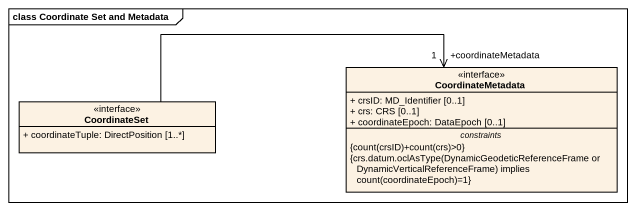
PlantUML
@startuml
mainframe class Coordinate Set and Metadata
hide circle
hide empty members
skinparam classAttributeIconSize 0
class CoordinateMetadata <<interface>> {
  + crsID: MD_Identifier [0..1]
  + crs: CRS [0..1]
  + coordinateEpoch: DataEpoch [0..1]
  -- constraints --
  {field} {count(crsID)+count(crs)>0}
  {field} {crs.datum.oclAsType(DynamicGeodeticReferenceFrame or DynamicVerticalReferenceFrame) implies count(coordinateEpoch)=1}
}
class CoordinateSet <<interface>> {
  + coordinateTuple: DirectPosition [1..*]
}
CoordinateMetadata "+coordinateMetadata\n1" <-left- CoordinateSet
@enduml
